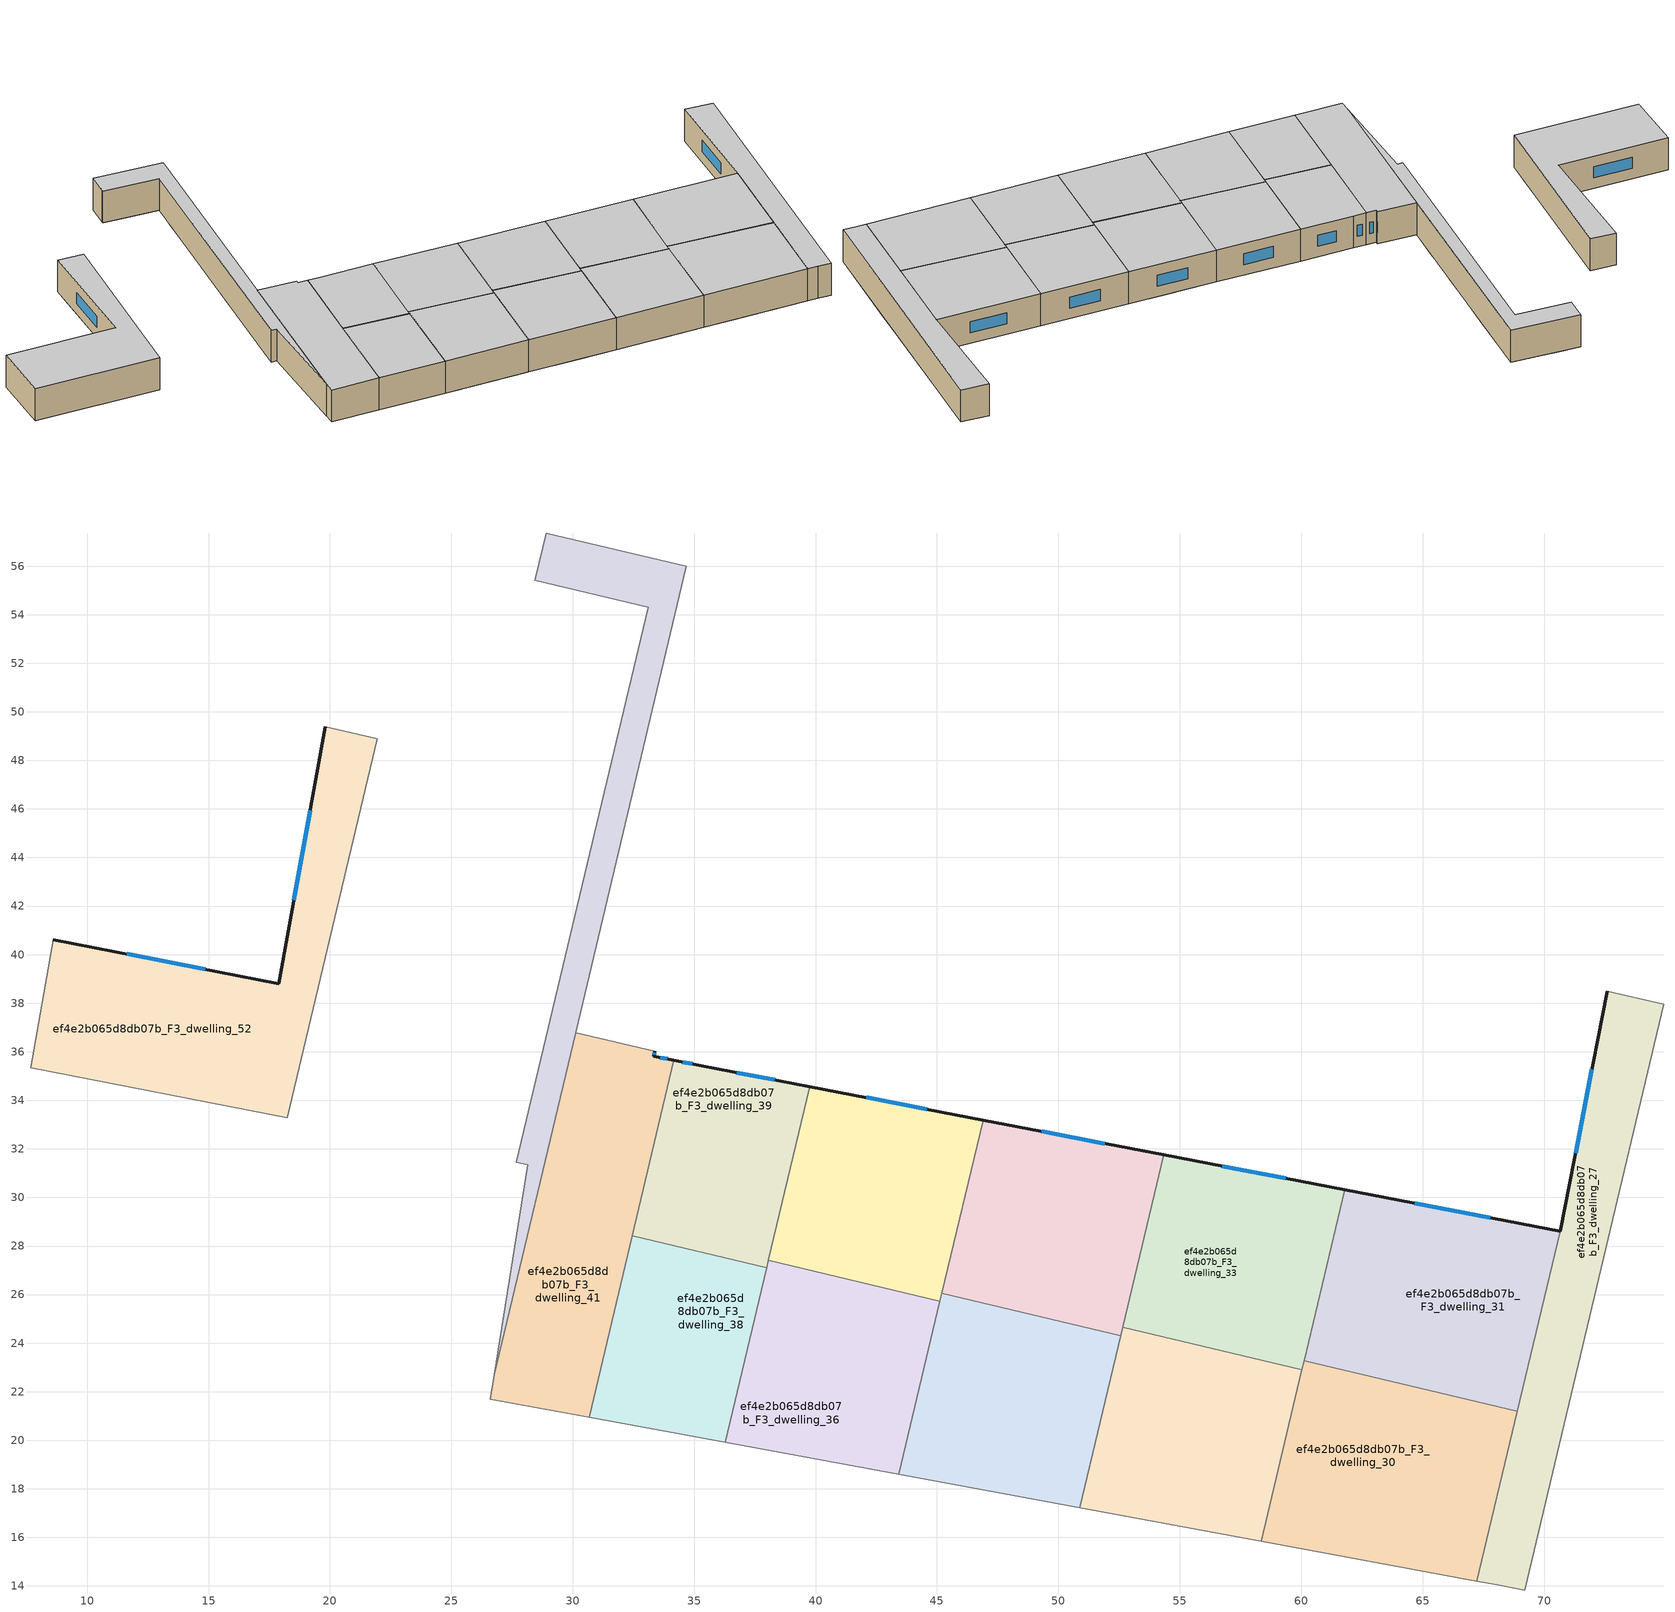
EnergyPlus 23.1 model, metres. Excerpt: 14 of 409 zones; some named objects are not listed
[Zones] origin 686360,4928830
ef4e2b065d8db07b_F3_dwelling_27
 floor to ef4e2b065d8db07b_F2_dwelling_29 (EU_floor_Construction): 69.94,25.55 71.43,23.22 71.19,22.22 68.78,20.67 z9
 floor to ef4e2b065d8db07b_F2_dwelling_28 (EU_floor_Construction): 72.01,35.44 73.7,32.78 71.43,23.22 69.94,25.55 70.66,28.61 70.68,28.6 z9
 floor to ef4e2b065d8db07b_F2_dwelling_58 (EU_floor_Construction): 69.34,21.03 70.49,19.25 69.2,13.83 68.08,14.04 67.24,14.2 68.78,20.67 z9
 floor to ef4e2b065d8db07b_F2_dwelling_27 (EU_floor_Construction): 74.93,37.95 73.7,32.78 72.01,35.44 72.6,38.5 z9
 floor adiabatic (EU_floor_Construction): 71.19,22.22 70.49,19.25 69.34,21.03 z9
 wall outside (EU_wall_Construction): 72.6,38.5 70.68,28.6 70.66,28.61 z9:12
 wall adiabatic (EU_wall_Construction): 67.24,14.2 68.08,14.04 69.2,13.83 z9:12
 wall to ef4e2b065d8db07b_F3_dwelling_26 (EU_wall_Construction): 69.2,13.83 74.93,37.95 72.6,38.5 z9:12
 wall to ef4e2b065d8db07b_F3_dwelling_31 (EU_wall_Construction): 70.66,28.61 68.9,21.2 z9:12
 wall to ef4e2b065d8db07b_F3_dwelling_30 (EU_wall_Construction): 68.9,21.2 67.24,14.2 z9:12
 window (EU_Window_Construction): 71.97,35.28 71.3,31.82 z9.98:11.02
 ceiling to ef4e2b065d8db07b_F4_dwelling_27 (EU_floor_Construction): 69.2,13.83 74.93,37.95 72.6,38.5 70.68,28.6 70.66,28.61 67.24,14.2 68.08,14.04 z12
ef4e2b065d8db07b_F3_dwelling_30
 floor to ef4e2b065d8db07b_F2_dwelling_58 (EU_floor_Construction): 68.78,20.67 67.24,14.2 60.59,15.43 z9
 floor to ef4e2b065d8db07b_F2_dwelling_29 (EU_floor_Construction): 68.9,21.2 68.78,20.67 67.37,19.77 66.01,21.88 z9
 floor adiabatic (EU_floor_Construction): 68.78,20.67 60.59,15.43 58.35,15.84 60.12,23.28 66.01,21.88 67.37,19.77 z9
 wall to ef4e2b065d8db07b_F3_dwelling_31 (EU_wall_Construction): 68.9,21.2 60.12,23.28 z9:12
 wall adiabatic (EU_wall_Construction): 60.03,22.9 58.35,15.84 67.24,14.2 z9:12
 wall to ef4e2b065d8db07b_F3_dwelling_33 (EU_wall_Construction): 60.12,23.28 60.03,22.9 z9:12
 ceiling to ef4e2b065d8db07b_F4_dwelling_30 (EU_floor_Construction): 67.24,14.2 68.9,21.2 60.12,23.28 58.35,15.84 z12
ef4e2b065d8db07b_F3_dwelling_31
 floor to ef4e2b065d8db07b_F2_dwelling_29 (EU_floor_Construction): 67.6,29.2 69.94,25.55 68.9,21.2 66.01,21.88 61.47,28.97 61.79,30.32 z9
 floor to ef4e2b065d8db07b_F2_dwelling_30 (EU_floor_Construction): 61.47,28.97 66.01,21.88 60.78,23.13 60.27,23.92 z9
 floor to ef4e2b065d8db07b_F2_dwelling_28 (EU_floor_Construction): 70.66,28.61 69.94,25.55 67.6,29.2 z9
 floor adiabatic (EU_floor_Construction): 60.27,23.92 60.78,23.13 60.12,23.28 z9
 wall outside (EU_wall_Construction): 70.66,28.61 61.8,30.32 z9:12
 wall to ef4e2b065d8db07b_F3_dwelling_33 (EU_wall_Construction): 61.8,30.32 60.12,23.28 z9:12
 window (EU_Window_Construction): 67.78,29.16 64.68,29.76 z9.98:11.02
 ceiling to ef4e2b065d8db07b_F4_dwelling_31 (EU_floor_Construction): 68.9,21.2 70.66,28.61 61.8,30.32 60.12,23.28 z12
ef4e2b065d8db07b_F3_dwelling_32
 floor to ef4e2b065d8db07b_F2_dwelling_32 (EU_floor_Construction): 56.8,23.67 59.29,19.78 58.42,16.13 53.02,24.57 z9
 floor to ef4e2b065d8db07b_F2_dwelling_33 (EU_floor_Construction): 53.02,24.57 58.42,16.13 58.35,15.84 55.07,16.44 51.88,21.43 52.64,24.66 z9
 floor to ef4e2b065d8db07b_F2_dwelling_31 (EU_floor_Construction): 60.03,22.9 59.29,19.78 56.8,23.67 z9
 floor to ef4e2b065d8db07b_F2_dwelling_35 (EU_floor_Construction): 51.02,17.84 51.5,17.1 50.88,17.22 z9
 floor to ef4e2b065d8db07b_F2_dwelling_34 (EU_floor_Construction): 51.88,21.43 55.07,16.44 51.5,17.1 51.02,17.84 z9
 wall to ef4e2b065d8db07b_F3_dwelling_33 (EU_wall_Construction): 60.03,22.9 52.64,24.66 z9:12
 wall adiabatic (EU_wall_Construction): 52.56,24.31 50.88,17.22 58.35,15.84 60.03,22.9 z9:12
 wall to ef4e2b065d8db07b_F3_dwelling_35 (EU_wall_Construction): 52.64,24.66 52.56,24.31 z9:12
 ceiling to ef4e2b065d8db07b_F4_dwelling_32 (EU_floor_Construction): 58.35,15.84 60.03,22.9 52.64,24.66 50.88,17.22 z12
ef4e2b065d8db07b_F3_dwelling_33
 floor to ef4e2b065d8db07b_F2_dwelling_30 (EU_floor_Construction): 60.44,30.58 61.47,28.97 60.27,23.92 55.39,31.55 z9
 floor to ef4e2b065d8db07b_F2_dwelling_31 (EU_floor_Construction): 55.39,31.55 60.27,23.92 60.03,22.9 56.8,23.67 53.6,28.67 54.33,31.75 z9
 floor to ef4e2b065d8db07b_F2_dwelling_29 (EU_floor_Construction): 61.79,30.32 61.47,28.97 60.44,30.58 z9
 floor to ef4e2b065d8db07b_F2_dwelling_32 (EU_floor_Construction): 53.6,28.67 56.8,23.67 53.02,24.57 52.73,25.02 z9
 floor to ef4e2b065d8db07b_F2_dwelling_33 (EU_floor_Construction): 52.73,25.02 53.02,24.57 52.64,24.66 z9
 wall outside (EU_wall_Construction): 61.8,30.32 54.33,31.75 z9:12
 wall to ef4e2b065d8db07b_F3_dwelling_35 (EU_wall_Construction): 54.33,31.75 52.64,24.66 z9:12
 window (EU_Window_Construction): 59.37,30.78 56.76,31.29 z9.98:11.02
 ceiling to ef4e2b065d8db07b_F4_dwelling_33 (EU_floor_Construction): 60.03,22.9 61.8,30.32 54.33,31.75 52.64,24.66 z12
ef4e2b065d8db07b_F3_dwelling_34
 floor to ef4e2b065d8db07b_F2_dwelling_35 (EU_floor_Construction): 45.86,25.91 51.02,17.84 50.88,17.22 47.71,17.8 44.45,22.9 45.2,26.06 z9
 floor to ef4e2b065d8db07b_F2_dwelling_36 (EU_floor_Construction): 44.45,22.9 47.71,17.8 43.43,18.59 z9
 floor to ef4e2b065d8db07b_F2_dwelling_34 (EU_floor_Construction): 49.57,25.02 51.88,21.43 51.02,17.84 45.86,25.91 z9
 floor to ef4e2b065d8db07b_F2_dwelling_33 (EU_floor_Construction): 52.56,24.31 51.88,21.43 49.57,25.02 z9
 wall to ef4e2b065d8db07b_F3_dwelling_35 (EU_wall_Construction): 52.56,24.31 45.2,26.06 z9:12
 wall adiabatic (EU_wall_Construction): 45.12,25.72 43.43,18.59 50.88,17.22 52.56,24.31 z9:12
 wall to ef4e2b065d8db07b_F3_dwelling_37 (EU_wall_Construction): 45.2,26.06 45.12,25.72 z9:12
 ceiling to ef4e2b065d8db07b_F4_dwelling_34 (EU_floor_Construction): 50.88,17.22 52.56,24.31 45.2,26.06 43.43,18.59 z12
ef4e2b065d8db07b_F3_dwelling_35
 floor to ef4e2b065d8db07b_F2_dwelling_33 (EU_floor_Construction): 47.59,33.05 52.73,25.02 52.56,24.31 49.57,25.02 46.21,30.28 46.9,33.19 z9
 floor to ef4e2b065d8db07b_F2_dwelling_32 (EU_floor_Construction): 51.25,32.35 53.6,28.67 52.73,25.02 47.59,33.05 z9
 floor to ef4e2b065d8db07b_F2_dwelling_34 (EU_floor_Construction): 46.21,30.28 49.57,25.02 45.86,25.91 45.35,26.7 z9
 floor to ef4e2b065d8db07b_F2_dwelling_31 (EU_floor_Construction): 54.33,31.75 53.6,28.67 51.25,32.35 z9
 floor to ef4e2b065d8db07b_F2_dwelling_35 (EU_floor_Construction): 45.35,26.7 45.86,25.91 45.2,26.06 z9
 wall outside (EU_wall_Construction): 54.33,31.75 46.9,33.19 z9:12
 wall to ef4e2b065d8db07b_F3_dwelling_37 (EU_wall_Construction): 46.9,33.19 45.2,26.06 z9:12
 window (EU_Window_Construction): 51.91,32.22 49.31,32.72 z9.98:11.02
 ceiling to ef4e2b065d8db07b_F4_dwelling_35 (EU_floor_Construction): 52.56,24.31 54.33,31.75 46.9,33.19 45.2,26.06 z12
ef4e2b065d8db07b_F3_dwelling_36
 floor to ef4e2b065d8db07b_F2_dwelling_36 (EU_floor_Construction): 42.2,26.42 44.45,22.9 43.43,18.59 43.28,18.62 37.95,26.94 38.06,27.4 z9
 floor to ef4e2b065d8db07b_F2_dwelling_37 (EU_floor_Construction): 37.95,26.94 43.28,18.62 36.99,19.78 36.45,20.63 z9
 floor to ef4e2b065d8db07b_F2_dwelling_35 (EU_floor_Construction): 45.12,25.72 44.45,22.9 42.2,26.42 z9
 floor to ef4e2b065d8db07b_F2_dwelling_38 (EU_floor_Construction): 36.45,20.63 36.99,19.78 36.28,19.91 z9
 wall to ef4e2b065d8db07b_F3_dwelling_37 (EU_wall_Construction): 45.12,25.72 38.06,27.4 z9:12
 wall adiabatic (EU_wall_Construction): 37.99,27.11 36.28,19.91 43.43,18.59 45.12,25.72 z9:12
 wall to ef4e2b065d8db07b_F3_dwelling_39 (EU_wall_Construction): 38.06,27.4 37.99,27.11 z9:12
 ceiling to ef4e2b065d8db07b_F4_dwelling_36 (EU_floor_Construction): 43.43,18.59 45.12,25.72 38.06,27.4 36.28,19.91 z12
ef4e2b065d8db07b_F3_dwelling_37
 floor to ef4e2b065d8db07b_F2_dwelling_35 (EU_floor_Construction): 40.4,34.44 45.35,26.7 45.12,25.72 42.2,26.42 39.01,31.4 39.66,34.15 40.18,34.48 z9
 floor to ef4e2b065d8db07b_F2_dwelling_14 (EU_floor_Construction): 40.18,34.48 39.66,34.15 39.76,34.56 z9
 floor to ef4e2b065d8db07b_F2_dwelling_34 (EU_floor_Construction): 43.99,33.75 46.21,30.28 45.35,26.7 40.4,34.44 z9
 floor to ef4e2b065d8db07b_F2_dwelling_36 (EU_floor_Construction): 39.01,31.4 42.2,26.42 38.06,27.4 z9
 floor to ef4e2b065d8db07b_F2_dwelling_33 (EU_floor_Construction): 46.9,33.19 46.21,30.28 43.99,33.75 z9
 wall outside (EU_wall_Construction): 46.9,33.19 39.76,34.56 z9:12
 wall to ef4e2b065d8db07b_F3_dwelling_39 (EU_wall_Construction): 39.76,34.56 38.06,27.4 z9:12
 window (EU_Window_Construction): 44.58,33.64 42.08,34.12 z9.98:11.02
 ceiling to ef4e2b065d8db07b_F4_dwelling_37 (EU_floor_Construction): 45.12,25.72 46.9,33.19 39.76,34.56 38.06,27.4 z12
ef4e2b065d8db07b_F3_dwelling_38
 floor to ef4e2b065d8db07b_F2_dwelling_37 (EU_floor_Construction): 37.82,27.15 37.95,26.94 36.45,20.63 32.18,27.29 32.45,28.42 z9
 floor to ef4e2b065d8db07b_F2_dwelling_38 (EU_floor_Construction): 32.18,27.29 36.45,20.63 36.28,19.91 30.67,20.95 z9
 floor to ef4e2b065d8db07b_F2_dwelling_36 (EU_floor_Construction): 37.99,27.11 37.95,26.94 37.82,27.15 z9
 wall to ef4e2b065d8db07b_F3_dwelling_39 (EU_wall_Construction): 37.99,27.11 32.45,28.42 z9:12
 wall adiabatic (EU_wall_Construction): 30.67,20.95 36.28,19.91 37.99,27.11 z9:12
 wall to ef4e2b065d8db07b_F3_dwelling_41 (EU_wall_Construction): 32.45,28.42 30.67,20.95 z9:12
 ceiling to ef4e2b065d8db07b_F4_dwelling_38 (EU_floor_Construction): 36.28,19.91 37.99,27.11 32.45,28.42 30.67,20.95 z12
ef4e2b065d8db07b_F3_dwelling_39
 floor to ef4e2b065d8db07b_F2_dwelling_14 (EU_floor_Construction): 39.76,34.56 39.66,34.15 33.64,30.29 33.09,31.14 34.17,35.65 35.3,35.42 z9
 floor to ef4e2b065d8db07b_F2_dwelling_36 (EU_floor_Construction): 37.95,33.05 39.01,31.4 37.99,27.11 37.82,27.15 35.18,31.28 z9
 floor to ef4e2b065d8db07b_F2_dwelling_35 (EU_floor_Construction): 39.66,34.15 39.01,31.4 37.95,33.05 z9
 floor adiabatic (EU_floor_Construction): 35.18,31.28 37.82,27.15 32.45,28.42 33.09,31.14 33.64,30.29 z9
 wall outside (EU_wall_Construction): 39.76,34.56 35.3,35.42 34.17,35.65 z9:12
 wall to ef4e2b065d8db07b_F3_dwelling_41 (EU_wall_Construction): 34.17,35.65 32.45,28.42 z9:12
 window (EU_Window_Construction): 38.31,34.84 36.75,35.14 / 34.93,35.5 34.53,35.58 z9.98:11.02
 ceiling to ef4e2b065d8db07b_F4_dwelling_39 (EU_floor_Construction): 37.99,27.11 39.76,34.56 35.3,35.42 34.17,35.65 32.45,28.42 z12
ef4e2b065d8db07b_F3_dwelling_41
 floor to ef4e2b065d8db07b_F2_dwelling_15 (EU_floor_Construction): 29.94,36.06 33.09,31.14 32.76,29.73 31.7,29.05 29.2,32.94 z9
 floor to ef4e2b065d8db07b_F2_dwelling_38 (EU_floor_Construction): 29.46,31.55 32.18,27.29 30.67,20.95 26.61,21.7 26.77,22.7 28.9,31.66 28.96,31.64 29,31.87 29.17,31.61 z9
 floor to ef4e2b065d8db07b_F2_dwelling_37 (EU_floor_Construction): 32.76,29.73 32.18,27.29 29.46,31.55 29.57,31.53 29.8,31.18 30.09,31.12 30.21,31.1 29.76,31.8 30.43,30.75 30.63,30.71 31.7,29.05 z9
 floor to ef4e2b065d8db07b_F2_dwelling_16 (EU_floor_Construction): 29.2,32.94 30.63,30.71 30.43,30.75 29.76,31.8 30.21,31.1 29.8,31.18 29.57,31.53 29.17,31.61 29,31.87 28.96,31.64 28.9,31.66 z9
 floor to ef4e2b065d8db07b_F2_dwelling_14 (EU_floor_Construction): 34.17,35.65 33.09,31.14 29.94,36.06 30.12,36.79 33.32,36.03 33.36,35.96 33.34,35.82 z9
 wall outside (EU_wall_Construction): 34.17,35.65 33.34,35.82 33.37,36.01 z9:12
 wall adiabatic (EU_wall_Construction): 26.77,22.7 26.61,21.7 30.67,20.95 z9:12
 wall to ef4e2b065d8db07b_F3_dwelling_42 (EU_wall_Construction): 33.37,36.01 30.12,36.79 z9:12
 wall to ef4e2b065d8db07b_F3_dwelling_43 (EU_wall_Construction): 30.12,36.79 26.77,22.7 z9:12
 window (EU_Window_Construction): 33.35,35.88 33.36,35.95 / 33.9,35.7 33.61,35.76 z9.98:11.02
 ceiling to ef4e2b065d8db07b_F4_dwelling_41 (EU_floor_Construction): 30.67,20.95 34.17,35.65 33.34,35.82 33.37,36.01 30.12,36.79 26.77,22.7 26.61,21.7 z12
ef4e2b065d8db07b_F3_dwelling_43
 floor to ef4e2b065d8db07b_F2_dwelling_8 (EU_floor_Construction): 32.9,53.44 33.76,52.11 33.34,50.33 32.48,51.66 z9; 30.66,56.95 32.21,54.52 30.37,54.96 28.89,57.28 28.91,57.36 z9
 floor to ef4e2b065d8db07b_F2_dwelling_7 (EU_floor_Construction): 32.02,56.62 34.07,53.42 33.76,52.11 32.9,53.44 33.11,54.31 32.21,54.52 30.66,56.95 z9
 floor to ef4e2b065d8db07b_F2_dwelling_14 (EU_floor_Construction): 29.94,40.95 30.81,39.68 29.94,36.06 29.09,37.39 z9
 floor to ef4e2b065d8db07b_F2_dwelling_9 (EU_floor_Construction): 28.89,57.28 30.37,54.96 28.46,55.41 28.45,55.43 z9; 32.48,51.66 33.34,50.33 32.9,48.48 32.04,49.81 z9
 floor to ef4e2b065d8db07b_F2_dwelling_15 (EU_floor_Construction): 29.09,37.39 29.94,36.06 29.2,32.94 28.35,34.28 z9
 floor to ef4e2b065d8db07b_F2_dwelling_12 (EU_floor_Construction): 30.99,45.39 31.84,44.05 31.25,41.54 30.39,42.88 z9
 floor to ef4e2b065d8db07b_F2_dwelling_6 (EU_floor_Construction): 34.47,56.04 34.64,55.79 34.07,53.42 32.02,56.62 z9
 floor adiabatic (EU_floor_Construction): 34.68,55.99 34.64,55.79 34.47,56.04 z9; 28.9,31.66 26.77,22.7 28.13,31.2 28.28,31.17 28.33,31.46 28.62,31.41 28.67,31.7 z9
 floor to ef4e2b065d8db07b_F2_dwelling_13 (EU_floor_Construction): 30.39,42.88 31.25,41.54 30.81,39.68 29.94,40.95 z9
 floor to ef4e2b065d8db07b_F2_dwelling_16 (EU_floor_Construction): 28.35,34.28 29.2,32.94 28.9,31.66 28.67,31.7 28.62,31.41 28.33,31.46 28.28,31.17 28.13,31.2 28.16,31.34 27.68,31.44 z9
 floor to ef4e2b065d8db07b_F2_dwelling_11 (EU_floor_Construction): 31.54,47.71 32.4,46.37 31.84,44.05 30.99,45.39 z9
 floor to ef4e2b065d8db07b_F2_dwelling_10 (EU_floor_Construction): 32.04,49.81 32.9,48.48 32.4,46.37 31.54,47.71 z9
 wall to ef4e2b065d8db07b_F3_dwelling_47 (EU_wall_Construction): 34.68,55.99 28.91,57.36 z9:12
 wall adiabatic (EU_wall_Construction): 27.68,31.44 28.16,31.34 26.77,22.7 z9:12
 wall to ef4e2b065d8db07b_F3_dwelling_44 (EU_wall_Construction): 28.48,55.56 28.44,55.42 33.11,54.31 27.68,31.44 z9:12
 wall to ef4e2b065d8db07b_F3_dwelling_42 (EU_wall_Construction): 30.12,36.79 34.68,55.99 z9:12
 wall to ef4e2b065d8db07b_F3_dwelling_49 (EU_wall_Construction): 28.91,57.36 28.48,55.56 z9:12
 ceiling to ef4e2b065d8db07b_F4_dwelling_43 (EU_floor_Construction): 26.77,22.7 34.68,55.99 28.91,57.36 28.44,55.42 33.11,54.31 27.68,31.44 28.16,31.34 z12
ef4e2b065d8db07b_F3_dwelling_52
 floor to ef4e2b065d8db07b_F2_dwelling_17 (EU_floor_Construction): 18.87,44.2 20.31,41.96 18.7,35.2 16.18,39.14 17.9,38.8 z9
 floor to ef4e2b065d8db07b_F2_dwelling_18 (EU_floor_Construction): 16.18,39.14 18.7,35.2 18.24,33.28 7.68,35.34 8.6,40.62 z9
 floor to ef4e2b065d8db07b_F2_dwelling_14 (EU_floor_Construction): 21.95,48.88 21.89,48.63 21.69,48.95 z9
 floor to ef4e2b065d8db07b_F2_dwelling_16 (EU_floor_Construction): 19.56,48 21.15,45.52 20.31,41.96 18.87,44.2 z9
 floor to ef4e2b065d8db07b_F2_dwelling_15 (EU_floor_Construction): 21.69,48.95 21.89,48.63 21.15,45.52 19.56,48 19.81,49.39 z9
 wall outside (EU_wall_Construction): 19.81,49.39 17.9,38.8 8.6,40.62 z9:12
 wall adiabatic (EU_wall_Construction): 8.6,40.62 7.68,35.34 18.24,33.28 z9:12
 wall to ef4e2b065d8db07b_F3_dwelling_50 (EU_wall_Construction): 18.24,33.28 21.95,48.88 19.81,49.39 z9:12
 window (EU_Window_Construction): 14.87,39.39 11.62,40.03 / 19.19,45.95 18.52,42.25 z9.98:11.02
 ceiling to ef4e2b065d8db07b_F4_dwelling_52 (EU_floor_Construction): 18.24,33.28 21.95,48.88 19.81,49.39 17.9,38.8 8.6,40.62 7.68,35.34 z12
[Building]
EU S2 Campaign: North Axis=0; Terrain=City; Solar Distribution=FullExterior
[Site:Location]
Bologna: Latitude=44.5; Longitude=11.25; Time Zone=1; Elevation=37
[SizingPeriod:WeatherFileDays]
AnnualSizingPeriod: Begin Month=1; Begin Day of Month=1; End Month=12; End Day of Month=31; Day of Week for Start Day=Monday; Use Weather File Daylight Saving Period=No; Use Weather File Rain and Snow Indicators=No
[MATERIAL]
EU_InternalMass_Material: Roughness=MediumRough; Thickness=0.1; Conductivity=1; Density=1800; Specific Heat=900; Thermal Absorptance=0.9; Solar Absorptance=0.7; Visible Absorptance=0.7
[MATERIAL:NOMASS] Roughness=MediumRough; Thermal Absorptance=0.9; Solar Absorptance=0.7; Visible Absorptance=0.7
Name | Thermal Resistance
EU_wall_NoMass | 0.905828
EU_floor_NoMass | 0.67114
[WINDOWMATERIAL:SIMPLEGLAZINGSYSTEM]
EU_Window_SimpleGlazing: UFactor=4.52486; Solar Heat Gain Coefficient=0.85; Visible Transmittance=0.85
[CONSTRUCTION]
EU_wall_Construction: EU_wall_NoMass
EU_floor_Construction: EU_floor_NoMass
EU_Window_Construction: EU_Window_SimpleGlazing
EU_InternalMass_Construction: EU_InternalMass_Material
[ZONE] Type=1; Multiplier=1; Ceiling Height=autocalculate; Floor Area=autocalculate; Part of Total Floor Area=Yes
Name | Volume
ef4e2b065d8db07b_F3_dwelling_27 | 154.34
ef4e2b065d8db07b_F3_dwelling_30; ef4e2b065d8db07b_F3_dwelling_31 | 200.947
ef4e2b065d8db07b_F3_dwelling_32 | 169.879
ef4e2b065d8db07b_F3_dwelling_33 | 169.869
ef4e2b065d8db07b_F3_dwelling_34 | 169.881
ef4e2b065d8db07b_F3_dwelling_35 | 169.871
ef4e2b065d8db07b_F3_dwelling_36 | 163.684
ef4e2b065d8db07b_F3_dwelling_37 | 163.699
ef4e2b065d8db07b_F3_dwelling_38 | 128.872
ef4e2b065d8db07b_F3_dwelling_39 | 128.87
ef4e2b065d8db07b_F3_dwelling_41 | 193.476
ef4e2b065d8db07b_F3_dwelling_43 | 124.467
ef4e2b065d8db07b_F3_dwelling_52 | 236.823
[INTERNALMASS] Construction=EU_InternalMass_Construction
Name | Zone or ZoneList | Surface Area
ef4e2b065d8db07b_F3_dwelling_27_EU_InternalMass | ef4e2b065d8db07b_F3_dwelling_27 | 51.4452
ef4e2b065d8db07b_F3_dwelling_30_EU_InternalMass | ef4e2b065d8db07b_F3_dwelling_30 | 66.9802
ef4e2b065d8db07b_F3_dwelling_31_EU_InternalMass | ef4e2b065d8db07b_F3_dwelling_31 | 66.9855
ef4e2b065d8db07b_F3_dwelling_32_EU_InternalMass | ef4e2b065d8db07b_F3_dwelling_32 | 56.6294
ef4e2b065d8db07b_F3_dwelling_33_EU_InternalMass | ef4e2b065d8db07b_F3_dwelling_33 | 56.6257
ef4e2b065d8db07b_F3_dwelling_34_EU_InternalMass | ef4e2b065d8db07b_F3_dwelling_34 | 56.6299
ef4e2b065d8db07b_F3_dwelling_35_EU_InternalMass | ef4e2b065d8db07b_F3_dwelling_35 | 56.6262
ef4e2b065d8db07b_F3_dwelling_36_EU_InternalMass | ef4e2b065d8db07b_F3_dwelling_36 | 54.5613
ef4e2b065d8db07b_F3_dwelling_37_EU_InternalMass | ef4e2b065d8db07b_F3_dwelling_37 | 54.568
ef4e2b065d8db07b_F3_dwelling_38_EU_InternalMass | ef4e2b065d8db07b_F3_dwelling_38 | 42.9567
ef4e2b065d8db07b_F3_dwelling_39_EU_InternalMass | ef4e2b065d8db07b_F3_dwelling_39 | 42.9555
ef4e2b065d8db07b_F3_dwelling_41_EU_InternalMass | ef4e2b065d8db07b_F3_dwelling_41 | 64.4912
ef4e2b065d8db07b_F3_dwelling_43_EU_InternalMass | ef4e2b065d8db07b_F3_dwelling_43 | 41.4753
ef4e2b065d8db07b_F3_dwelling_52_EU_InternalMass | ef4e2b065d8db07b_F3_dwelling_52 | 78.9379
[OTHEREQUIPMENT] Fuel Type=Electricity; Design Level Calculation Method=Watts/Area; Power per Zone Floor Area=1; Fraction Latent=0; Fraction Radiant=0; Fraction Lost=0; Carbon Dioxide Generation Rate=0; EndUse Subcategory=EU_Step8_InternalGains
Name | Zone or ZoneList or Space or SpaceList | Schedule
EU_Step8_InternalGain_ef4e2b065d8db07b_F3_dwelling_27_f000 | ef4e2b065d8db07b_F3_dwelling_27 | EU_Step8_GainSchedule_ef4e2b065d8db07b_F3_dwelling_27_f000
EU_Step8_InternalGain_ef4e2b065d8db07b_F3_dwelling_30_f000 | ef4e2b065d8db07b_F3_dwelling_30 | EU_Step8_GainSchedule_ef4e2b065d8db07b_F3_dwelling_30_f000
EU_Step8_InternalGain_ef4e2b065d8db07b_F3_dwelling_31_f000 | ef4e2b065d8db07b_F3_dwelling_31 | EU_Step8_GainSchedule_ef4e2b065d8db07b_F3_dwelling_31_f000
EU_Step8_InternalGain_ef4e2b065d8db07b_F3_dwelling_32_f000 | ef4e2b065d8db07b_F3_dwelling_32 | EU_Step8_GainSchedule_ef4e2b065d8db07b_F3_dwelling_32_f000
EU_Step8_InternalGain_ef4e2b065d8db07b_F3_dwelling_33_f000 | ef4e2b065d8db07b_F3_dwelling_33 | EU_Step8_GainSchedule_ef4e2b065d8db07b_F3_dwelling_33_f000
EU_Step8_InternalGain_ef4e2b065d8db07b_F3_dwelling_34_f000 | ef4e2b065d8db07b_F3_dwelling_34 | EU_Step8_GainSchedule_ef4e2b065d8db07b_F3_dwelling_34_f000
EU_Step8_InternalGain_ef4e2b065d8db07b_F3_dwelling_35_f000 | ef4e2b065d8db07b_F3_dwelling_35 | EU_Step8_GainSchedule_ef4e2b065d8db07b_F3_dwelling_35_f000
EU_Step8_InternalGain_ef4e2b065d8db07b_F3_dwelling_36_f000 | ef4e2b065d8db07b_F3_dwelling_36 | EU_Step8_GainSchedule_ef4e2b065d8db07b_F3_dwelling_36_f000
EU_Step8_InternalGain_ef4e2b065d8db07b_F3_dwelling_37_f000 | ef4e2b065d8db07b_F3_dwelling_37 | EU_Step8_GainSchedule_ef4e2b065d8db07b_F3_dwelling_37_f000
EU_Step8_InternalGain_ef4e2b065d8db07b_F3_dwelling_38_f000 | ef4e2b065d8db07b_F3_dwelling_38 | EU_Step8_GainSchedule_ef4e2b065d8db07b_F3_dwelling_38_f000
EU_Step8_InternalGain_ef4e2b065d8db07b_F3_dwelling_39_f000 | ef4e2b065d8db07b_F3_dwelling_39 | EU_Step8_GainSchedule_ef4e2b065d8db07b_F3_dwelling_39_f000
EU_Step8_InternalGain_ef4e2b065d8db07b_F3_dwelling_41_f000 | ef4e2b065d8db07b_F3_dwelling_41 | EU_Step8_GainSchedule_ef4e2b065d8db07b_F3_dwelling_41_f000
EU_Step8_InternalGain_ef4e2b065d8db07b_F3_dwelling_43_f000 | ef4e2b065d8db07b_F3_dwelling_43 | EU_Step8_GainSchedule_ef4e2b065d8db07b_F3_dwelling_43_f000
EU_Step8_InternalGain_ef4e2b065d8db07b_F3_dwelling_52_f000 | ef4e2b065d8db07b_F3_dwelling_52 | EU_Step8_GainSchedule_ef4e2b065d8db07b_F3_dwelling_52_f000
[ZONEVENTILATION:DESIGNFLOWRATE] Schedule=EU_AlwaysOn; Design Flow Rate Calculation Method=AirChanges/Hour; Air Changes per Hour=0.73129; Ventilation Type=Natural; Fan Pressure Rise=0; Fan Total Efficiency=1; Constant Term Coefficient=1; Temperature Term Coefficient=0; Velocity Term Coefficient=0; Velocity Squared Term Coefficient=0; Minimum Indoor Temperature=-100; Maximum Indoor Temperature=100; Delta Temperature=-100; Minimum Outdoor Temperature=-100; Maximum Outdoor Temperature=100; Maximum Wind Speed=40
Name | Zone or ZoneList or Space or SpaceList
EU_ConstantAir_ef4e2b065d8db07b_F3_dwelling_27 | ef4e2b065d8db07b_F3_dwelling_27
EU_ConstantAir_ef4e2b065d8db07b_F3_dwelling_30 | ef4e2b065d8db07b_F3_dwelling_30
EU_ConstantAir_ef4e2b065d8db07b_F3_dwelling_31 | ef4e2b065d8db07b_F3_dwelling_31
EU_ConstantAir_ef4e2b065d8db07b_F3_dwelling_32 | ef4e2b065d8db07b_F3_dwelling_32
EU_ConstantAir_ef4e2b065d8db07b_F3_dwelling_33 | ef4e2b065d8db07b_F3_dwelling_33
EU_ConstantAir_ef4e2b065d8db07b_F3_dwelling_34 | ef4e2b065d8db07b_F3_dwelling_34
EU_ConstantAir_ef4e2b065d8db07b_F3_dwelling_35 | ef4e2b065d8db07b_F3_dwelling_35
EU_ConstantAir_ef4e2b065d8db07b_F3_dwelling_36 | ef4e2b065d8db07b_F3_dwelling_36
EU_ConstantAir_ef4e2b065d8db07b_F3_dwelling_37 | ef4e2b065d8db07b_F3_dwelling_37
EU_ConstantAir_ef4e2b065d8db07b_F3_dwelling_38 | ef4e2b065d8db07b_F3_dwelling_38
EU_ConstantAir_ef4e2b065d8db07b_F3_dwelling_39 | ef4e2b065d8db07b_F3_dwelling_39
EU_ConstantAir_ef4e2b065d8db07b_F3_dwelling_41 | ef4e2b065d8db07b_F3_dwelling_41
EU_ConstantAir_ef4e2b065d8db07b_F3_dwelling_43 | ef4e2b065d8db07b_F3_dwelling_43
EU_ConstantAir_ef4e2b065d8db07b_F3_dwelling_52 | ef4e2b065d8db07b_F3_dwelling_52
[HVACTEMPLATE:ZONE:IDEALLOADSAIRSYSTEM] System Availability Schedule=EU_AlwaysOn; Maximum Heating Supply Air Temperature=50; Minimum Cooling Supply Air Temperature=13; Maximum Heating Supply Air Humidity Ratio=0.0156; Minimum Cooling Supply Air Humidity Ratio=0.0077; Heating Limit=NoLimit; Cooling Limit=NoLimit; Heating Availability Schedule=EU_AlwaysOn; Cooling Availability Schedule=EU_CoolingOff; Dehumidification Control Type=ConstantSensibleHeatRatio; Cooling Sensible Heat Ratio=0.7; Dehumidification Setpoint=60; Humidification Control Type=None; Humidification Setpoint=30; Outdoor Air Method=None; Outdoor Air Flow Rate per Person=0.00944; Outdoor Air Flow Rate per Zone Floor Area=0; Outdoor Air Flow Rate per Zone=0; Demand Controlled Ventilation Type=None; Outdoor Air Economizer Type=NoEconomizer; Heat Recovery Type=None; Sensible Heat Recovery Effectiveness=0.7; Latent Heat Recovery Effectiveness=0.65
Name | Template Thermostat
ef4e2b065d8db07b_F3_dwelling_27 | EU_HeatOnly_ef4e2b065d8db07b_F3_dwelling_27
ef4e2b065d8db07b_F3_dwelling_30 | EU_HeatOnly_ef4e2b065d8db07b_F3_dwelling_30
ef4e2b065d8db07b_F3_dwelling_31 | EU_HeatOnly_ef4e2b065d8db07b_F3_dwelling_31
ef4e2b065d8db07b_F3_dwelling_32 | EU_HeatOnly_ef4e2b065d8db07b_F3_dwelling_32
ef4e2b065d8db07b_F3_dwelling_33 | EU_HeatOnly_ef4e2b065d8db07b_F3_dwelling_33
ef4e2b065d8db07b_F3_dwelling_34 | EU_HeatOnly_ef4e2b065d8db07b_F3_dwelling_34
ef4e2b065d8db07b_F3_dwelling_35 | EU_HeatOnly_ef4e2b065d8db07b_F3_dwelling_35
ef4e2b065d8db07b_F3_dwelling_36 | EU_HeatOnly_ef4e2b065d8db07b_F3_dwelling_36
ef4e2b065d8db07b_F3_dwelling_37 | EU_HeatOnly_ef4e2b065d8db07b_F3_dwelling_37
ef4e2b065d8db07b_F3_dwelling_38 | EU_HeatOnly_ef4e2b065d8db07b_F3_dwelling_38
ef4e2b065d8db07b_F3_dwelling_39 | EU_HeatOnly_ef4e2b065d8db07b_F3_dwelling_39
ef4e2b065d8db07b_F3_dwelling_41 | EU_HeatOnly_ef4e2b065d8db07b_F3_dwelling_41
ef4e2b065d8db07b_F3_dwelling_43 | EU_HeatOnly_ef4e2b065d8db07b_F3_dwelling_43
ef4e2b065d8db07b_F3_dwelling_52 | EU_HeatOnly_ef4e2b065d8db07b_F3_dwelling_52
[SIZING:ZONE] Zone Cooling Design Supply Air Temperature Input Method=SupplyAirTemperature; Zone Cooling Design Supply Air Temperature=13; Zone Heating Design Supply Air Temperature Input Method=SupplyAirTemperature; Zone Heating Design Supply Air Temperature=50; Zone Cooling Design Supply Air Humidity Ratio=0.008; Zone Heating Design Supply Air Humidity Ratio=0.008; Cooling Design Air Flow Method=DesignDay; Cooling Design Air Flow Rate=0; Cooling Minimum Air Flow per Zone Floor Area=0.000762; Cooling Minimum Air Flow=0; Cooling Minimum Air Flow Fraction=0.2; Heating Design Air Flow Method=DesignDay; Heating Design Air Flow Rate=0; Heating Maximum Air Flow per Zone Floor Area=0.002032; Heating Maximum Air Flow=0.141576; Heating Maximum Air Flow Fraction=0.3; Account for Dedicated Outdoor Air System=No; Dedicated Outdoor Air System Control Strategy=NeutralSupplyAir; Dedicated Outdoor Air Low Setpoint Temperature for Design=autosize; Dedicated Outdoor Air High Setpoint Temperature for Design=autosize; Zone Load Sizing Method=Sensible Load Only No Latent Load; Zone Latent Cooling Design Supply Air Humidity Ratio Input Method=HumidityRatioDifference; Zone Cooling Design Supply Air Humidity Ratio Difference=0.005; Zone Latent Heating Design Supply Air Humidity Ratio Input Method=HumidityRatioDifference; Zone Humidification Design Supply Air Humidity Ratio Difference=0.005
ef4e2b065d8db07b_F3_dwelling_27; ef4e2b065d8db07b_F3_dwelling_30; ef4e2b065d8db07b_F3_dwelling_31; ef4e2b065d8db07b_F3_dwelling_32; ef4e2b065d8db07b_F3_dwelling_33; ef4e2b065d8db07b_F3_dwelling_34; ef4e2b065d8db07b_F3_dwelling_35; ef4e2b065d8db07b_F3_dwelling_36; ef4e2b065d8db07b_F3_dwelling_37; ef4e2b065d8db07b_F3_dwelling_38; ef4e2b065d8db07b_F3_dwelling_39; ef4e2b065d8db07b_F3_dwelling_41; ef4e2b065d8db07b_F3_dwelling_43; ef4e2b065d8db07b_F3_dwelling_52
[SCHEDULE:CONSTANT]
Name | Hourly Value
EU_AlwaysOn | 1
EU_CoolingOff | 0
[SCHEDULE:FILE] Column Number=1; Rows to Skip at Top=0; Number of Hours of Data=8760; Column Separator=Comma; Interpolate to Timestep=No; Minutes per Item=60; Adjust Schedule for Daylight Savings=Yes
Name | File
EU_Step8_GainSchedule_ef4e2b065d8db07b_F3_dwelling_27_f000 | ../../schedules/ef4e2b065d8db07b/ef4e2b065d8db07b_F3_dwelling_27_f000_gain.csv
EU_Step8_GainSchedule_ef4e2b065d8db07b_F3_dwelling_30_f000 | ../../schedules/ef4e2b065d8db07b/ef4e2b065d8db07b_F3_dwelling_30_f000_gain.csv
EU_Step8_GainSchedule_ef4e2b065d8db07b_F3_dwelling_31_f000 | ../../schedules/ef4e2b065d8db07b/ef4e2b065d8db07b_F3_dwelling_31_f000_gain.csv
EU_Step8_GainSchedule_ef4e2b065d8db07b_F3_dwelling_32_f000 | ../../schedules/ef4e2b065d8db07b/ef4e2b065d8db07b_F3_dwelling_32_f000_gain.csv
EU_Step8_GainSchedule_ef4e2b065d8db07b_F3_dwelling_33_f000 | ../../schedules/ef4e2b065d8db07b/ef4e2b065d8db07b_F3_dwelling_33_f000_gain.csv
EU_Step8_GainSchedule_ef4e2b065d8db07b_F3_dwelling_34_f000 | ../../schedules/ef4e2b065d8db07b/ef4e2b065d8db07b_F3_dwelling_34_f000_gain.csv
EU_Step8_GainSchedule_ef4e2b065d8db07b_F3_dwelling_35_f000 | ../../schedules/ef4e2b065d8db07b/ef4e2b065d8db07b_F3_dwelling_35_f000_gain.csv
EU_Step8_GainSchedule_ef4e2b065d8db07b_F3_dwelling_36_f000 | ../../schedules/ef4e2b065d8db07b/ef4e2b065d8db07b_F3_dwelling_36_f000_gain.csv
EU_Step8_GainSchedule_ef4e2b065d8db07b_F3_dwelling_37_f000 | ../../schedules/ef4e2b065d8db07b/ef4e2b065d8db07b_F3_dwelling_37_f000_gain.csv
EU_Step8_GainSchedule_ef4e2b065d8db07b_F3_dwelling_38_f000 | ../../schedules/ef4e2b065d8db07b/ef4e2b065d8db07b_F3_dwelling_38_f000_gain.csv
EU_Step8_GainSchedule_ef4e2b065d8db07b_F3_dwelling_39_f000 | ../../schedules/ef4e2b065d8db07b/ef4e2b065d8db07b_F3_dwelling_39_f000_gain.csv
EU_Step8_GainSchedule_ef4e2b065d8db07b_F3_dwelling_41_f000 | ../../schedules/ef4e2b065d8db07b/ef4e2b065d8db07b_F3_dwelling_41_f000_gain.csv
EU_Step8_GainSchedule_ef4e2b065d8db07b_F3_dwelling_43_f000 | ../../schedules/ef4e2b065d8db07b/ef4e2b065d8db07b_F3_dwelling_43_f000_gain.csv
EU_Step8_GainSchedule_ef4e2b065d8db07b_F3_dwelling_52_f000 | ../../schedules/ef4e2b065d8db07b/ef4e2b065d8db07b_F3_dwelling_52_f000_gain.csv
